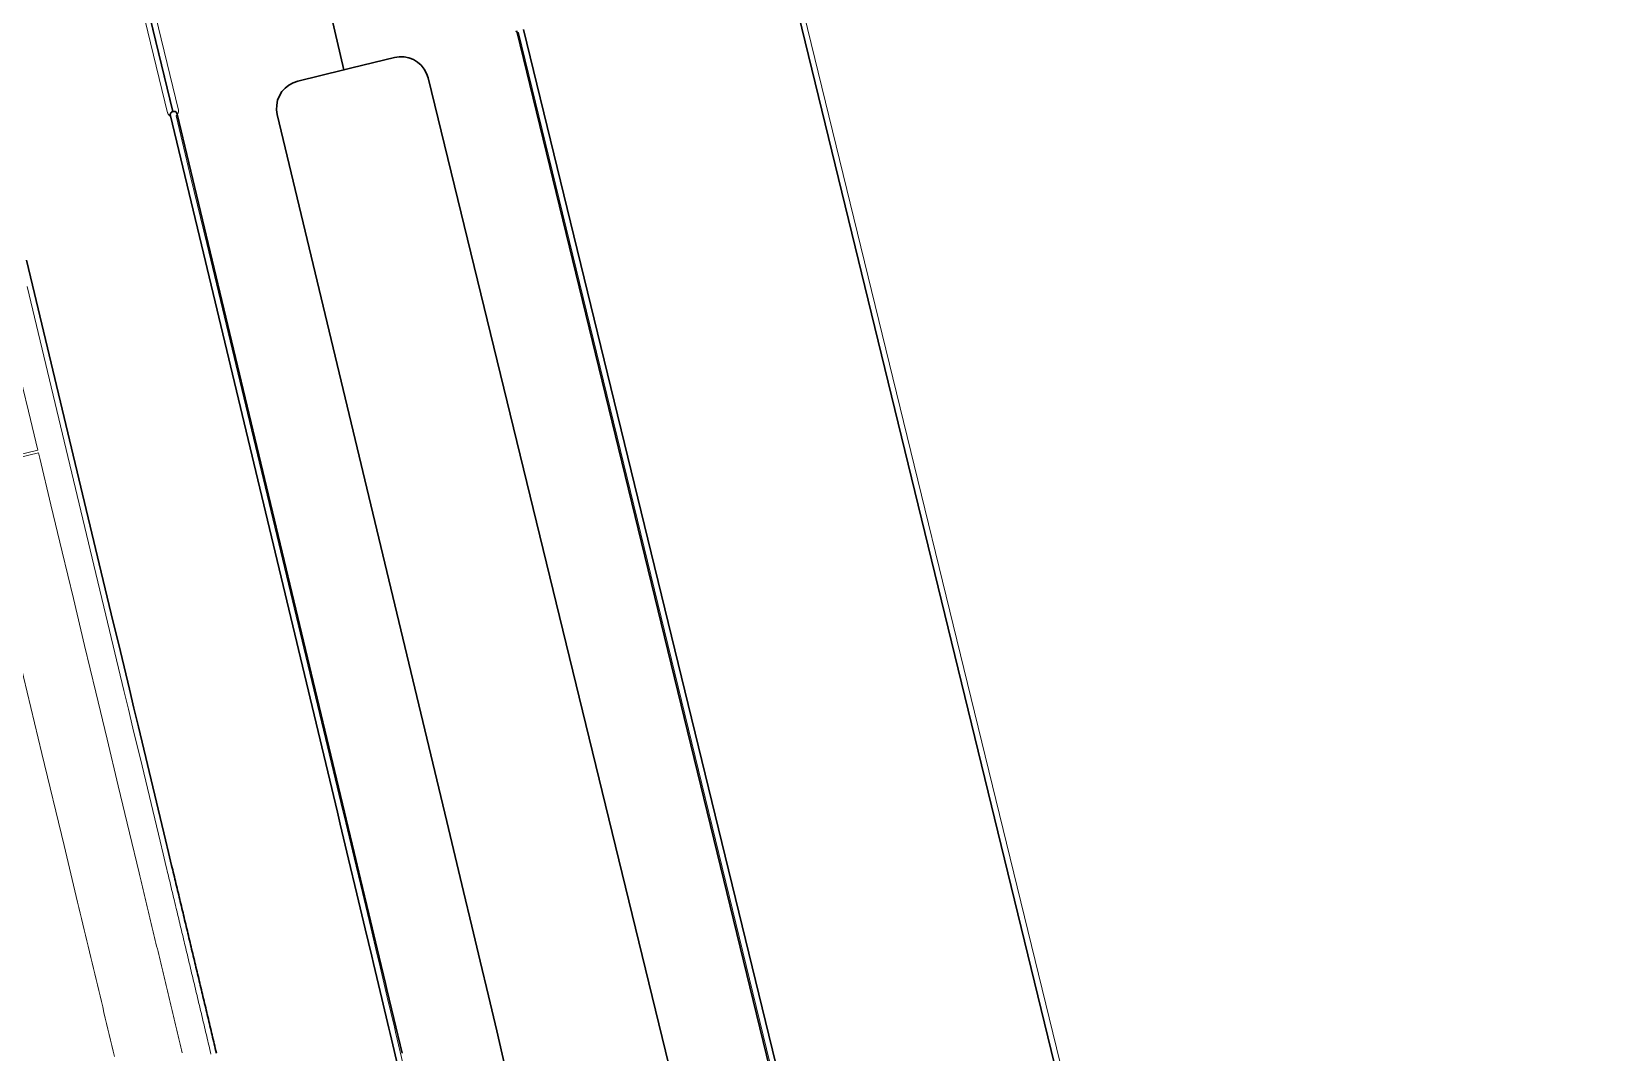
# Model space of a CAD drawing. Header units: metres. Extents: x 105145 to 106173, y 111785 to 118130.
# Drawn here: x 105852.5 to 105908.8, y 117654.9 to 117691.7 of the extents above; entities that cross this region are included whole.
import ezdxf

# ---------------------------------------------------------------- set-up
doc = ezdxf.new("R2010")
doc.units = ezdxf.units.M
for name, color, linetype, lineweight in [('10-PAV-CALZADA-BRT', 12, 'CONTINUOUS', 30), ('10-PAV-CALZADA-MIXTA', 8, 'CONTINUOUS', 30), ('10-PAV-CICLORUTA', 76, 'CONTINUOUS', 18), ('10-PAV-SARDINEL', 252, 'CONTINUOUS', 13)]:
    doc.layers.add(name, color=color, linetype=linetype, lineweight=lineweight)

msp = doc.modelspace()

# ---------------------------------------------------------------- linework, layer by layer
at = {"layer": '10-PAV-CALZADA-BRT'}
for points in [[(105859.0777, 117710.4406), (105863.7744, 117690.2704), (105862.1091, 117689.8641), (105861.9444, 117689.8084), (105861.7919, 117689.725), (105861.6561, 117689.6164), (105861.5411, 117689.4859), (105861.4505, 117689.3375), (105861.387, 117689.1757), (105861.3525, 117689.0053), (105861.348, 117688.8315), (105861.3737, 117688.6595), (105867.4757, 117663.2095), (105867.7765, 117661.9547), (105868.0771, 117660.6999), (105868.3771, 117659.4449), (105868.6767, 117658.1899), (105868.9753, 117656.9345), (105869.2729, 117655.6791), (105869.5689, 117654.4231)], [(105881.6111, 117629.2641), (105873.4283, 117662.8127), (105866.8019, 117689.9795), (105866.746, 117690.1446), (105866.6623, 117690.2975), (105866.5533, 117690.4335), (105866.4223, 117690.5485), (105866.2734, 117690.6391), (105866.111, 117690.7024), (105865.9401, 117690.7365), (105865.7658, 117690.7405), (105865.5935, 117690.7141), (105864.0559, 117690.3391), (105863.7744, 117690.2704), (105859.0777, 117710.4406)], [(105865.8666, 117654.8739), (105865.5693, 117656.1276), (105865.323, 117657.1641), (105865.2715, 117657.3799), (105864.9722, 117658.6326), (105864.6726, 117659.8856), (105864.3724, 117661.1393), (105864.0831, 117662.3475), (105864.0721, 117662.3935), (105857.7703, 117688.6767), (105857.7572, 117688.7109), (105857.7461, 117688.7282), (105857.7323, 117688.7435), (105857.7162, 117688.7564), (105857.6982, 117688.7664), (105857.6788, 117688.7733), (105857.6586, 117688.777), (105857.638, 117688.7773), (105857.6176, 117688.7743), (105852.7338, 117708.8928)], [(105869.9917, 117691.6783), (105869.9949, 117691.6589), (105885.0115, 117630.0933)]]:
    msp.add_lwpolyline(points, dxfattribs=at)
at = {"layer": '10-PAV-CALZADA-MIXTA'}
for points in [[(105852.9625, 117707.951), (105857.6176, 117688.7743), (105857.5884, 117688.7633), (105857.5704, 117688.7519), (105857.5545, 117688.7377), (105857.5413, 117688.721), (105857.531, 117688.7022), (105857.5241, 117688.6821), (105857.5207, 117688.661), (105857.5209, 117688.6397), (105857.5262, 117688.6182), (105858.6411, 117683.9729), (105863.5377, 117663.5501), (105863.6416, 117663.1161), (105863.9421, 117661.8614), (105864.2425, 117660.6066), (105864.5428, 117659.3516), (105864.7787, 117658.3632), (105864.8422, 117658.0966), (105865.1407, 117656.8411), (105865.3949, 117655.7687), (105865.4382, 117655.5856), (105866.4061, 117651.4407)], [(105880.0206, 117692.7563), (105889.4766, 117653.9885), (105900.9846, 117594.6516), (105901.0429, 117594.0477), (105901.1557, 117592.8397), (105901.2647, 117591.6323), (105901.3701, 117590.4259), (105901.4721, 117589.2203), (105901.5709, 117588.0155), (105901.6669, 117586.8117), (105901.7601, 117585.6087), (105901.8511, 117584.4067), (105901.9395, 117583.2057), (105902.0259, 117582.0057), (105902.1107, 117580.8065), (105902.1937, 117579.6085), (105902.2757, 117578.4087), (105902.3561, 117577.2133), (105902.4357, 117576.0191), (105902.5145, 117574.8259), (105902.5929, 117573.6337), (105902.6709, 117572.4427), (105908.8355, 117478.3238)], [(105894.3361, 117598.2059), (105893.6356, 117603.1666), (105892.7171, 117608.0915), (105890.8568, 117615.6673), (105888.4807, 117623.0975), (105884.5103, 117634.988), (105881.1307, 117647.0597), (105870.2376, 117691.7181)], [(105859.1822, 117654.8803), (105859.1631, 117654.9618), (105859.1435, 117655.0431), (105859.1245, 117655.1246), (105859.1053, 117655.206), (105859.0857, 117655.2873), (105859.0665, 117655.3685), (105859.0472, 117655.4499), (105859.0279, 117655.5311), (105859.0086, 117655.6123), (105858.9893, 117655.6936), (105858.9701, 117655.7748), (105858.9508, 117655.856), (105858.9315, 117655.9372), (105858.9122, 117656.0186), (105858.8927, 117656.0996), (105858.8736, 117656.181), (105858.8541, 117656.2622), (105858.835, 117656.3434), (105858.8155, 117656.4246), (105858.7963, 117656.5058), (105858.7769, 117656.587), (105858.7576, 117656.6682), (105858.7382, 117656.7496), (105858.7189, 117656.8308), (105858.6994, 117656.9124), (105858.6801, 117656.9934), (105858.6607, 117657.0746), (105858.6413, 117657.1558), (105858.6218, 117657.2372), (105858.6024, 117657.3184), (105858.5831, 117657.3996), (105858.5636, 117657.481), (105858.5442, 117657.5622), (105858.5247, 117657.6436), (105858.5056, 117657.7248), (105858.4862, 117657.806), (105858.4668, 117657.8874), (105858.4474, 117657.9686), (105858.4278, 117658.05), (105858.4084, 117658.1312), (105858.389, 117658.2126), (105858.3693, 117658.294), (105858.3501, 117658.3754), (105858.3307, 117658.4566), (105858.3112, 117658.538), (105858.2915, 117658.6194), (105858.2721, 117658.7006), (105858.2528, 117658.782), (105858.2334, 117658.8632), (105858.2137, 117658.9446), (105858.1944, 117659.026), (105858.175, 117659.1074), (105858.1553, 117659.1886), (105858.1359, 117659.27), (105858.1163, 117659.3514), (105858.0969, 117659.4328), (105858.0773, 117659.5142), (105858.0579, 117659.5956), (105858.0383, 117659.677), (105858.0189, 117659.7584), (105857.9993, 117659.8398), (105857.9799, 117659.9212), (105857.9603, 117660.0026), (105857.9409, 117660.084), (105857.9213, 117660.1654), (105857.9019, 117660.2468), (105857.8823, 117660.3282), (105857.8629, 117660.4096), (105857.8433, 117660.491), (105857.8239, 117660.5726), (105857.8043, 117660.654), (105857.7848, 117660.7354), (105857.7653, 117660.817), (105857.7458, 117660.8984), (105857.7262, 117660.9798), (105857.7068, 117661.0612), (105857.6873, 117661.1428), (105857.6679, 117661.2242), (105857.6484, 117661.3056), (105857.6288, 117661.3871), (105857.6094, 117661.4686), (105857.5898, 117661.5501), (105857.5703, 117661.6315), (105857.4599, 117662.0929), (105857.3489, 117662.5559), (105857.024, 117663.9111), (105856.6991, 117665.2663), (105856.3742, 117666.6215), (105856.2119, 117667.2986), (105856.0493, 117667.9767), (105855.7244, 117669.3319), (105855.3995, 117670.6871), (105855.0383, 117672.1935), (105852.5634, 117682.5157), (105852.3451, 117683.426)]]:
    msp.add_lwpolyline(points, dxfattribs=at)
at = {"layer": '10-PAV-CICLORUTA'}
msp.add_lwpolyline([(105852.0119, 117679.6685), (105852.4161, 117677.9823), (105852.7531, 117676.5771), (105850.4193, 117676.0177), (105849.7237, 117678.9189), (105849.4885, 117679.8995), (105851.8223, 117680.4591), (105852.0119, 117679.6685)], close=True, dxfattribs=at)
for points in [[(105850.4425, 117675.9203), (105852.7765, 117676.4799), (105852.8205, 117676.2961), (105852.8205, 117676.2961), (105853.2247, 117674.6101), (105853.6291, 117672.9239), (105854.0333, 117671.2377), (105854.4377, 117669.5517), (105854.8419, 117667.8655), (105855.2461, 117666.1793), (105855.6505, 117664.4933), (105856.0547, 117662.8071), (105856.4007, 117661.3639), (105856.4251, 117661.2625), (105856.4493, 117661.1611), (105856.4737, 117661.0599), (105856.4979, 117660.9585), (105856.5223, 117660.8571), (105856.5465, 117660.7559), (105856.5707, 117660.6545), (105856.5951, 117660.5531), (105856.6193, 117660.4519), (105856.6437, 117660.3505), (105856.6679, 117660.2491), (105856.6923, 117660.1479), (105856.7165, 117660.0465), (105856.7407, 117659.9453), (105856.7651, 117659.8441), (105856.7893, 117659.7427), (105856.8135, 117659.6415), (105856.8379, 117659.5403), (105856.8621, 117659.4391), (105856.8863, 117659.3379), (105856.9105, 117659.2367), (105856.9349, 117659.1353), (105856.9591, 117659.0341), (105856.9833, 117658.9329), (105857.0075, 117658.8317), (105857.0317, 117658.7305), (105857.0559, 117658.6293), (105857.0801, 117658.5283), (105857.1043, 117658.4271), (105857.1285, 117658.3259), (105857.1527, 117658.2247), (105857.1769, 117658.1237), (105857.2011, 117658.0225), (105857.2253, 117657.9213), (105857.2495, 117657.8203), (105857.2737, 117657.7191), (105857.2979, 117657.6179), (105857.3219, 117657.5169), (105857.3461, 117657.4159), (105857.3701, 117657.3147), (105857.3943, 117657.2137), (105857.4185, 117657.1127), (105857.4425, 117657.0115), (105857.4667, 117656.9105), (105857.4907, 117656.8095), (105857.5149, 117656.7085), (105857.5389, 117656.6073), (105857.5631, 117656.5063), (105857.5873, 117656.4053), (105857.6113, 117656.3043), (105857.6353, 117656.2033), (105857.6593, 117656.1023), (105857.6833, 117656.0013), (105857.7073, 117655.9003), (105857.7313, 117655.7995), (105857.7553, 117655.6985), (105857.7795, 117655.5975), (105857.8033, 117655.4965), (105857.8275, 117655.3955), (105857.8515, 117655.2945), (105857.8755, 117655.1935), (105857.8995, 117655.0925), (105857.9235, 117654.9913), (105857.9475, 117654.8901)], [(105855.5135, 117654.7525), (105855.4663, 117654.9507), (105855.4191, 117655.1489), (105855.3719, 117655.3471), (105855.3249, 117655.5453), (105855.2777, 117655.7433), (105855.2305, 117655.9417), (105855.1831, 117656.1401), (105855.1357, 117656.3385), (105855.0885, 117656.5369), (105855.0411, 117656.7353), (105854.9937, 117656.9337), (105854.9463, 117657.1323), (105854.8987, 117657.3309), (105854.8513, 117657.5295), (105854.8037, 117657.7281), (105854.7563, 117657.9269), (105854.7087, 117658.1255), (105854.6613, 117658.3241), (105854.6135, 117658.5229), (105854.5659, 117658.7219), (105854.5183, 117658.9209), (105854.4707, 117659.1197), (105854.4231, 117659.3185), (105854.3753, 117659.5175), (105854.3277, 117659.7167), (105854.2799, 117659.9157), (105854.2321, 117660.1149), (105854.1845, 117660.3141), (105854.1367, 117660.5133), (105854.0889, 117660.7123), (105853.6975, 117662.3451), (105852.9027, 117665.6599), (105852.1079, 117668.9745)]]:
    msp.add_lwpolyline(points, dxfattribs=at)
at = {"layer": '10-PAV-SARDINEL'}
for points in [[(105852.9624, 117707.951), (105857.6176, 117688.7743), (105857.5884, 117688.7633), (105857.5704, 117688.7519), (105857.5545, 117688.7377), (105857.5413, 117688.721), (105857.531, 117688.7022), (105857.5241, 117688.6821), (105857.5207, 117688.661), (105857.5209, 117688.6397), (105857.5262, 117688.6182), (105857.5319, 117688.5945), (105857.5176, 117688.6011), (105857.489, 117688.6211), (105857.4644, 117688.6457), (105857.4444, 117688.6743), (105857.4297, 117688.7059), (105857.4232, 117688.7271), (105852.5394, 117708.8456)], [(105853.1569, 117707.9982), (105857.812, 117688.8215), (105857.8172, 117688.788), (105857.8166, 117688.754), (105857.8103, 117688.7207), (105857.7983, 117688.6889), (105857.7812, 117688.6597), (105857.7592, 117688.6338), (105857.7332, 117688.612), (105858.2746, 117686.3414), (105858.8356, 117684.0197), (105863.7322, 117663.5967), (105863.8361, 117663.1627), (105864.1366, 117661.908), (105864.437, 117660.6532), (105864.7373, 117659.3981), (105864.9733, 117658.4096), (105865.0368, 117658.1429), (105865.3353, 117656.8873), (105865.5895, 117655.8148), (105865.6329, 117655.6315), (105866.1192, 117653.5592)], [(105865.9244, 117653.5137), (105865.4382, 117655.5856), (105865.3949, 117655.7687), (105865.1407, 117656.8411), (105864.8422, 117658.0966), (105864.7787, 117658.3632), (105864.5428, 117659.3516), (105864.2425, 117660.6066), (105863.9421, 117661.8614), (105863.6416, 117663.1161), (105863.5377, 117663.5501), (105858.6411, 117683.9729), (105858.0801, 117686.2947), (105857.5262, 117688.6182), (105857.5209, 117688.6397), (105857.5207, 117688.661), (105857.5241, 117688.6821), (105857.531, 117688.7022), (105857.5413, 117688.721), (105857.5545, 117688.7377), (105857.5704, 117688.7519), (105857.5884, 117688.7633), (105857.6176, 117688.7743), (105852.9625, 117707.951)], [(105880.2144, 117692.8057), (105889.6709, 117654.0359), (105889.6729, 117654.0266), (105901.1813, 117594.688)], [(105908.8355, 117478.3238), (105902.6709, 117572.4427), (105902.5929, 117573.6337), (105902.5145, 117574.8259), (105902.4357, 117576.0191), (105902.3561, 117577.2133), (105902.2757, 117578.4087), (105902.1937, 117579.6085), (105902.1107, 117580.8065), (105902.0259, 117582.0057), (105901.9395, 117583.2057), (105901.8511, 117584.4067), (105901.7601, 117585.6087), (105901.6669, 117586.8117), (105901.5709, 117588.0155), (105901.4721, 117589.2203), (105901.3701, 117590.4259), (105901.2647, 117591.6323), (105901.1557, 117592.8397), (105901.0429, 117594.0477), (105900.9846, 117594.6516), (105889.4766, 117653.9885), (105880.0206, 117692.7563)], [(105880.9367, 117647.0112), (105870.0575, 117691.6126), (105870.0268, 117691.6195), (105869.9976, 117691.6312), (105869.9706, 117691.6473), (105869.9465, 117691.6674)], [(105870.2376, 117691.7181), (105881.1307, 117647.0597)], [(105885.0115, 117630.0933), (105870.0021, 117691.6293), (105870.0292, 117691.6189), (105870.0575, 117691.6126), (105880.9367, 117647.0112)], [(105866.1192, 117653.5592), (105865.6329, 117655.6315), (105865.5895, 117655.8148), (105865.3353, 117656.8873), (105865.0368, 117658.1429), (105864.9733, 117658.4096), (105864.7373, 117659.3981), (105864.437, 117660.6532), (105864.1366, 117661.908), (105863.8361, 117663.1627), (105863.7322, 117663.5967), (105858.8356, 117684.0197), (105858.2746, 117686.3414), (105857.7332, 117688.612), (105857.7561, 117688.631), (105857.7759, 117688.6533), (105864.0721, 117662.3935), (105864.0831, 117662.3475), (105864.3724, 117661.1393), (105864.6726, 117659.8856), (105864.9722, 117658.6326), (105865.2715, 117657.3799), (105865.323, 117657.1641), (105865.5693, 117656.1276), (105865.8666, 117654.8739)], [(105852.3451, 117683.426), (105852.5634, 117682.5157), (105855.0383, 117672.1935), (105855.3995, 117670.6871), (105855.7244, 117669.3319), (105856.0493, 117667.9767), (105856.2119, 117667.2986), (105856.3742, 117666.6215), (105856.6991, 117665.2663), (105857.024, 117663.9111), (105857.3489, 117662.5559), (105857.4599, 117662.0929), (105857.5703, 117661.6315), (105857.5898, 117661.5501), (105857.6094, 117661.4686), (105857.6288, 117661.3871), (105857.6484, 117661.3056), (105857.6679, 117661.2242), (105857.6873, 117661.1428), (105857.7068, 117661.0612), (105857.7262, 117660.9798), (105857.7458, 117660.8984), (105857.7653, 117660.817), (105857.7848, 117660.7354), (105857.8043, 117660.654), (105857.8239, 117660.5726), (105857.8433, 117660.491), (105857.8629, 117660.4096), (105857.8823, 117660.3282), (105857.9019, 117660.2468), (105857.9213, 117660.1654), (105857.9409, 117660.084), (105857.9603, 117660.0026), (105857.9799, 117659.9212), (105857.9993, 117659.8398), (105858.0189, 117659.7584), (105858.0383, 117659.677), (105858.0579, 117659.5956), (105858.0773, 117659.5142), (105858.0969, 117659.4328), (105858.1163, 117659.3514), (105858.1359, 117659.27), (105858.1553, 117659.1886), (105858.175, 117659.1074), (105858.1944, 117659.026), (105858.2137, 117658.9446), (105858.2334, 117658.8632), (105858.2528, 117658.782), (105858.2721, 117658.7006), (105858.2915, 117658.6194), (105858.3112, 117658.538), (105858.3307, 117658.4566), (105858.3501, 117658.3754), (105858.3693, 117658.294), (105858.389, 117658.2126), (105858.4084, 117658.1312), (105858.4278, 117658.05), (105858.4474, 117657.9686), (105858.4668, 117657.8874), (105858.4862, 117657.806), (105858.5056, 117657.7248), (105858.5247, 117657.6436), (105858.5442, 117657.5622), (105858.5636, 117657.481), (105858.5831, 117657.3996), (105858.6024, 117657.3184), (105858.6218, 117657.2372), (105858.6413, 117657.1558), (105858.6607, 117657.0746), (105858.6801, 117656.9934), (105858.6994, 117656.9124), (105858.7189, 117656.8308), (105858.7382, 117656.7496), (105858.7576, 117656.6682), (105858.7769, 117656.587), (105858.7963, 117656.5058), (105858.8155, 117656.4246), (105858.835, 117656.3434), (105858.8541, 117656.2622), (105858.8736, 117656.181), (105858.8927, 117656.0996), (105858.9122, 117656.0186), (105858.9315, 117655.9372), (105858.9508, 117655.856), (105858.9701, 117655.7748), (105858.9893, 117655.6936), (105859.0086, 117655.6123), (105859.0279, 117655.5311), (105859.0472, 117655.4499), (105859.0665, 117655.3685), (105859.0857, 117655.2873), (105859.1053, 117655.206), (105859.1245, 117655.1246), (105859.1435, 117655.0431), (105859.1631, 117654.9618), (105859.1822, 117654.8803)], [(105858.9875, 117654.8346), (105858.9686, 117654.9156), (105858.9489, 117654.997), (105858.9298, 117655.079), (105858.9108, 117655.1596), (105858.8912, 117655.2409), (105858.8719, 117655.3225), (105858.8526, 117655.4038), (105858.8333, 117655.4849), (105858.814, 117655.5661), (105858.7947, 117655.6475), (105858.7755, 117655.7287), (105858.7562, 117655.8098), (105858.7369, 117655.8911), (105858.7177, 117655.9722), (105858.6982, 117656.0534), (105858.679, 117656.1348), (105858.6595, 117656.216), (105858.6404, 117656.2972), (105858.621, 117656.3783), (105858.6018, 117656.4596), (105858.5824, 117656.5407), (105858.563, 117656.6219), (105858.5436, 117656.7033), (105858.5244, 117656.7845), (105858.5049, 117656.866), (105858.4856, 117656.947), (105858.4662, 117657.0281), (105858.4468, 117657.1093), (105858.4273, 117657.1907), (105858.4079, 117657.2721), (105858.3886, 117657.3532), (105858.3691, 117657.4345), (105858.3497, 117657.5157), (105858.3301, 117657.5974), (105858.311, 117657.6787), (105858.2917, 117657.7596), (105858.2723, 117657.841), (105858.253, 117657.922), (105858.2334, 117658.0034), (105858.2139, 117658.0848), (105858.1945, 117658.1659), (105858.1748, 117658.2476), (105858.1555, 117658.3292), (105858.1362, 117658.4101), (105858.1168, 117658.4912), (105858.0971, 117658.5727), (105858.0776, 117658.6543), (105858.0583, 117658.7357), (105858.039, 117658.8165), (105858.0192, 117658.8981), (105857.9998, 117658.9798), (105857.9805, 117659.0606), (105857.9608, 117659.1418), (105857.9414, 117659.2234), (105857.9218, 117659.3048), (105857.9024, 117659.3862), (105857.8828, 117659.4676), (105857.8634, 117659.549), (105857.8438, 117659.6304), (105857.8244, 117659.7118), (105857.8048, 117659.7932), (105857.7854, 117659.8746), (105857.7658, 117659.956), (105857.7464, 117660.0374), (105857.7328, 117660.0969), (105857.7268, 117660.1188), (105857.7241, 117660.1307), (105857.7074, 117660.2002), (105857.6878, 117660.2816), (105857.6684, 117660.363), (105857.6488, 117660.4445), (105857.6294, 117660.5261), (105857.6099, 117660.6073), (105857.5903, 117660.6889), (105857.5708, 117660.7705), (105857.5514, 117660.8517), (105857.5317, 117660.9332), (105857.5123, 117661.0148), (105857.4928, 117661.0964), (105857.4734, 117661.1777), (105857.4539, 117661.2589), (105857.4343, 117661.3406), (105857.4149, 117661.4221), (105857.3953, 117661.5034), (105857.3758, 117661.585), (105857.2654, 117662.0464), (105857.1544, 117662.5093), (105856.8295, 117663.8645), (105856.5046, 117665.2197), (105856.1797, 117666.5749), (105856.0174, 117667.252), (105855.8548, 117667.9301), (105855.5299, 117669.2853), (105855.205, 117670.6405), (105854.8438, 117672.1469), (105852.3689, 117682.4691)]]:
    msp.add_lwpolyline(points, dxfattribs=at)

doc.saveas('drawing.dxf')
